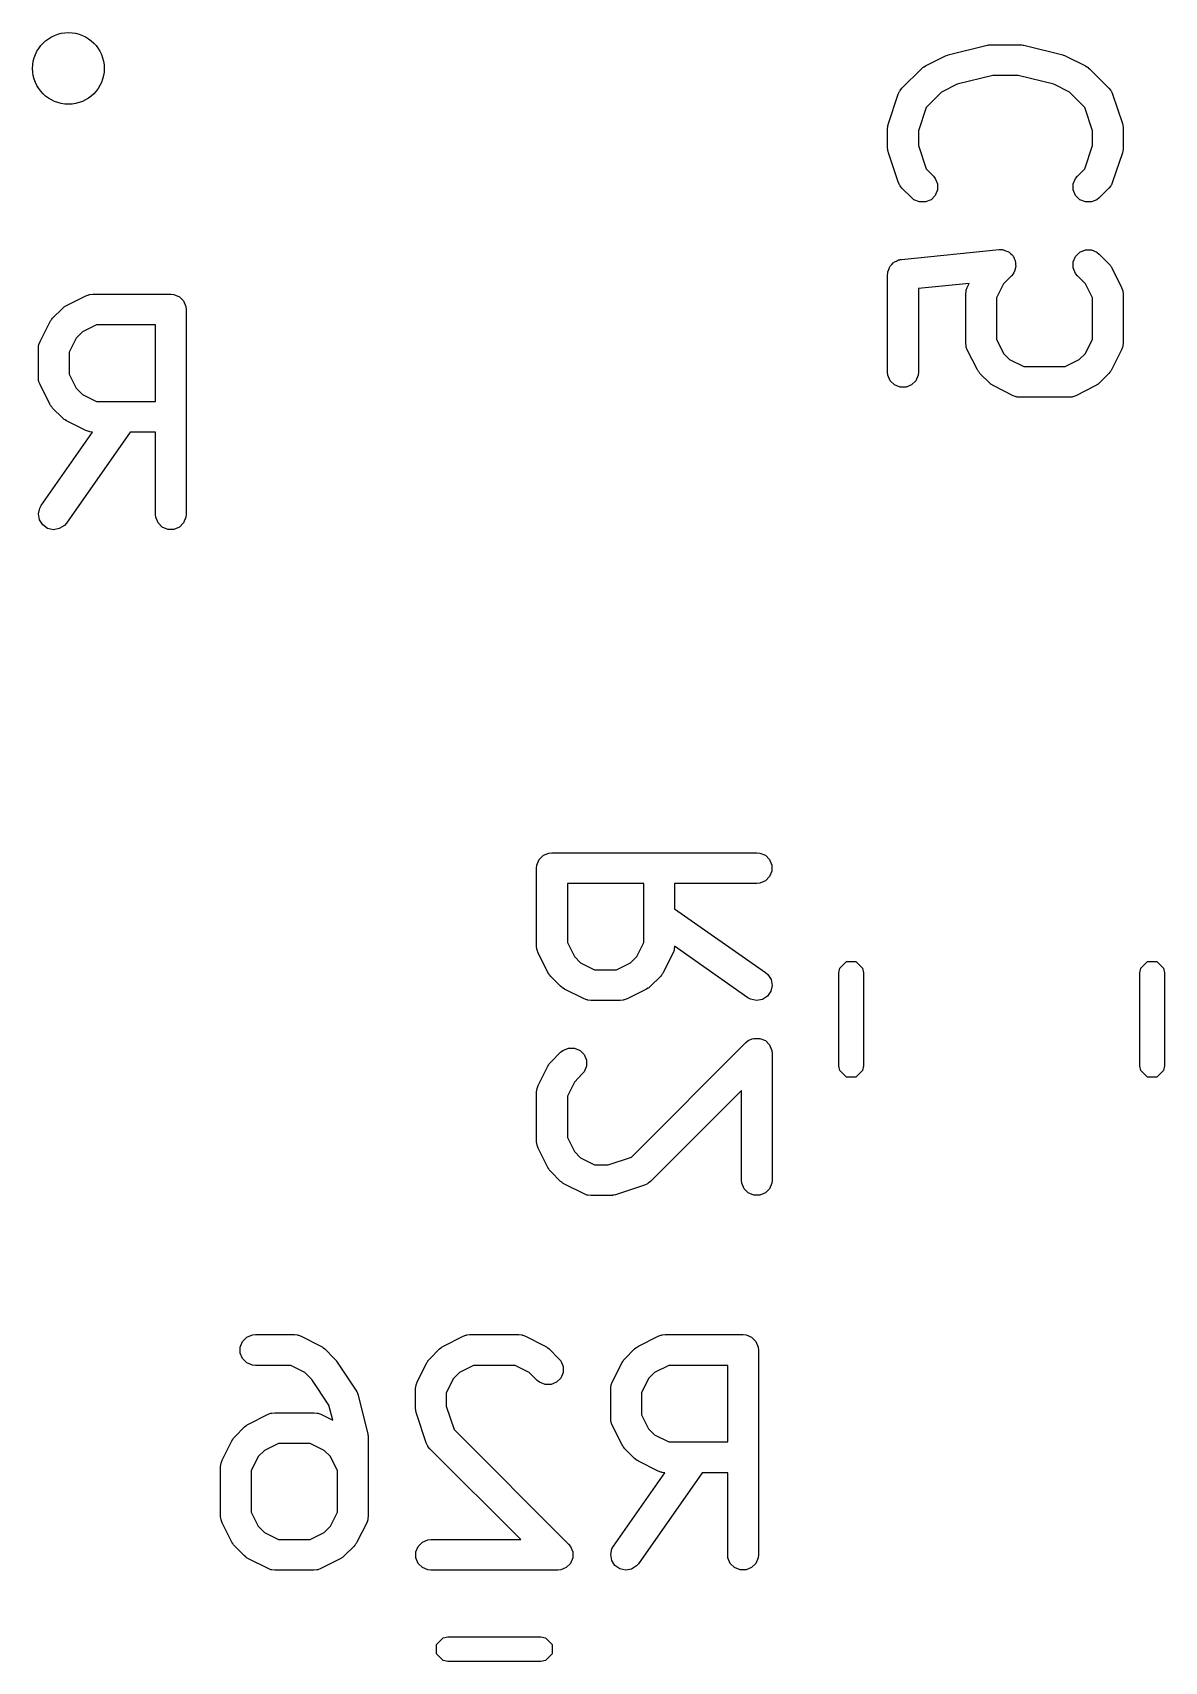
# Model space of a CAD drawing. Header units: inches. Extents: x -2.1 to 1.78, y 0.53 to 2.74.
# Drawn here: x -1.2863 to -1.0687, y 1.5216 to 1.8346 of the extents above; entities that cross this region are included whole.
import ezdxf

# ---------------------------------------------------------------- set-up
doc = ezdxf.new("R2010")
doc.units = ezdxf.units.IN
doc.header["$MEASUREMENT"] = 0
doc.layers.add('BLACK', color=250, linetype='CONTINUOUS')

msp = doc.modelspace()

# ---------------------------------------------------------------- linework, layer by layer
at = {"layer": 'BLACK', "linetype": 'CONTINUOUS'}
for p, q in [((-1.11029, 1.83035), (-1.10279, 1.83222)), ((-1.10279, 1.83222), (-1.10269, 1.83224)), ((-1.10269, 1.83224), (-1.10265, 1.83225)), ((-1.10265, 1.83225), (-1.10243, 1.83228)), ((-1.10243, 1.83228), (-1.10221, 1.83231)), ((-1.10221, 1.83231), (-1.10217, 1.8323)), ((-1.10217, 1.8323), (-1.10207, 1.83231)), ((-1.10207, 1.83231), (-1.09645, 1.83231)), ((-1.09645, 1.83231), (-1.09635, 1.8323)), ((-1.09635, 1.8323), (-1.0963, 1.83231)), ((-1.0963, 1.83231), (-1.09609, 1.83228)), ((-1.09609, 1.83228), (-1.09587, 1.83225)), ((-1.09587, 1.83225), (-1.09583, 1.83224)), ((-1.09583, 1.83224), (-1.09573, 1.83222)), ((-1.09573, 1.83222), (-1.08823, 1.83035)), ((-1.11464, 1.82825), (-1.11089, 1.83013)), ((-1.11089, 1.83013), (-1.11085, 1.83014)), ((-1.11085, 1.83014), (-1.11083, 1.83015)), ((-1.11083, 1.83015), (-1.11059, 1.83024)), ((-1.11059, 1.83024), (-1.11035, 1.83033)), ((-1.11035, 1.83033), (-1.11033, 1.83033)), ((-1.11033, 1.83033), (-1.11029, 1.83035)), ((-1.08823, 1.83035), (-1.08819, 1.83033)), ((-1.08819, 1.83033), (-1.08817, 1.83033)), ((-1.08817, 1.83033), (-1.08793, 1.83024)), ((-1.08793, 1.83024), (-1.08769, 1.83015)), ((-1.08769, 1.83015), (-1.08767, 1.83014)), ((-1.08767, 1.83014), (-1.08763, 1.83013)), ((-1.08763, 1.83013), (-1.08388, 1.82825)), ((-1.11916, 1.82395), (-1.11541, 1.8277)), ((-1.11541, 1.8277), (-1.11518, 1.82788)), ((-1.11518, 1.82788), (-1.11513, 1.82794)), ((-1.11513, 1.82794), (-1.11504, 1.828)), ((-1.11504, 1.828), (-1.11496, 1.82806)), ((-1.11496, 1.82806), (-1.11489, 1.82809)), ((-1.11489, 1.82809), (-1.11464, 1.82825)), ((-1.10171, 1.82641), (-1.10854, 1.8247)), ((-1.09681, 1.82641), (-1.10171, 1.82641)), ((-1.08998, 1.8247), (-1.09681, 1.82641)), ((-1.08388, 1.82825), (-1.08363, 1.82809)), ((-1.08363, 1.82809), (-1.08356, 1.82806)), ((-1.08356, 1.82806), (-1.08348, 1.828)), ((-1.08348, 1.828), (-1.08339, 1.82794)), ((-1.08339, 1.82794), (-1.08334, 1.82788)), ((-1.08334, 1.82788), (-1.08311, 1.8277)), ((-1.08311, 1.8277), (-1.07936, 1.82395)), ((-1.12175, 1.81717), (-1.11987, 1.82279)), ((-1.11987, 1.82279), (-1.11963, 1.82332)), ((-1.11963, 1.82332), (-1.11957, 1.8234)), ((-1.11957, 1.8234), (-1.11952, 1.8235)), ((-1.11952, 1.8235), (-1.11916, 1.82395)), ((-1.11157, 1.82318), (-1.11449, 1.82026)), ((-1.10854, 1.8247), (-1.11157, 1.82318)), ((-1.08695, 1.82318), (-1.08998, 1.8247)), ((-1.08403, 1.82026), (-1.08695, 1.82318)), ((-1.07936, 1.82395), (-1.07899, 1.8235)), ((-1.07899, 1.8235), (-1.07895, 1.8234)), ((-1.07895, 1.8234), (-1.07888, 1.82332)), ((-1.07888, 1.82332), (-1.07865, 1.82279)), ((-1.07865, 1.82279), (-1.07677, 1.81717)), ((-1.11449, 1.82026), (-1.11599, 1.81576)), ((-1.08253, 1.81576), (-1.08403, 1.82026)), ((-1.1219, 1.81624), (-1.12187, 1.81653)), ((-1.1219, 1.81249), (-1.1219, 1.81624)), ((-1.12187, 1.8166), (-1.12185, 1.81671)), ((-1.12187, 1.81653), (-1.12187, 1.8166)), ((-1.12185, 1.81671), (-1.12184, 1.81681)), ((-1.12184, 1.81681), (-1.12181, 1.81688)), ((-1.12181, 1.81688), (-1.12175, 1.81717)), ((-1.07677, 1.81717), (-1.07671, 1.81688)), ((-1.07671, 1.81688), (-1.07668, 1.81681)), ((-1.07668, 1.81681), (-1.07667, 1.81671)), ((-1.07667, 1.81671), (-1.07664, 1.8166)), ((-1.07664, 1.8166), (-1.07665, 1.81653)), ((-1.07665, 1.81653), (-1.07662, 1.81624)), ((-1.07662, 1.81624), (-1.07662, 1.81249)), ((-1.11599, 1.81576), (-1.11599, 1.81297)), ((-1.11599, 1.81297), (-1.11449, 1.80846)), ((-1.08403, 1.80846), (-1.08253, 1.81297)), ((-1.08253, 1.81297), (-1.08253, 1.81576)), ((-1.12187, 1.81219), (-1.1219, 1.81249)), ((-1.12187, 1.81212), (-1.12187, 1.81219)), ((-1.12185, 1.81201), (-1.12187, 1.81212)), ((-1.12184, 1.81191), (-1.12185, 1.81201)), ((-1.12181, 1.81184), (-1.12184, 1.81191)), ((-1.12175, 1.81155), (-1.12181, 1.81184)), ((-1.11987, 1.80593), (-1.12175, 1.81155)), ((-1.07677, 1.81155), (-1.07865, 1.80593)), ((-1.07671, 1.81184), (-1.07677, 1.81155)), ((-1.07668, 1.81191), (-1.07671, 1.81184)), ((-1.07667, 1.81201), (-1.07668, 1.81191)), ((-1.07664, 1.81212), (-1.07667, 1.81201)), ((-1.07662, 1.81249), (-1.07665, 1.81219)), ((-1.07665, 1.81219), (-1.07664, 1.81212)), ((-1.11449, 1.80846), (-1.11311, 1.80707)), ((-1.11311, 1.80707), (-1.11274, 1.80663)), ((-1.11274, 1.80663), (-1.1123, 1.80556)), ((-1.08622, 1.80556), (-1.08578, 1.80663)), ((-1.08578, 1.80663), (-1.08541, 1.80707)), ((-1.08541, 1.80707), (-1.08403, 1.80846)), ((-1.11963, 1.8054), (-1.11987, 1.80593)), ((-1.11957, 1.80532), (-1.11963, 1.8054)), ((-1.11952, 1.80522), (-1.11957, 1.80532)), ((-1.11916, 1.80477), (-1.11952, 1.80522)), ((-1.11728, 1.8029), (-1.11916, 1.80477)), ((-1.11274, 1.80335), (-1.11355, 1.80253)), ((-1.1123, 1.80441), (-1.11274, 1.80335)), ((-1.1123, 1.80556), (-1.1123, 1.80441)), ((-1.08622, 1.80441), (-1.08622, 1.80556)), ((-1.08578, 1.80335), (-1.08622, 1.80441)), ((-1.08496, 1.80253), (-1.08578, 1.80335)), ((-1.07936, 1.80477), (-1.08124, 1.8029)), ((-1.07899, 1.80522), (-1.07936, 1.80477)), ((-1.07895, 1.80532), (-1.07899, 1.80522)), ((-1.07888, 1.8054), (-1.07895, 1.80532)), ((-1.07865, 1.80593), (-1.07888, 1.8054)), ((-1.11684, 1.80253), (-1.11728, 1.8029)), ((-1.11577, 1.80209), (-1.11684, 1.80253)), ((-1.11462, 1.80209), (-1.11577, 1.80209)), ((-1.11355, 1.80253), (-1.11462, 1.80209)), ((-1.0839, 1.80209), (-1.08496, 1.80253)), ((-1.08275, 1.80209), (-1.0839, 1.80209)), ((-1.08168, 1.80253), (-1.08275, 1.80209)), ((-1.08124, 1.8029), (-1.08168, 1.80253)), ((-1.12019, 1.79073), (-1.11981, 1.79094)), ((-1.11981, 1.79094), (-1.11959, 1.79098)), ((-1.11959, 1.79098), (-1.11952, 1.79101)), ((-1.11952, 1.79101), (-1.11945, 1.79101)), ((-1.11945, 1.79101), (-1.11924, 1.79105)), ((-1.11924, 1.79105), (-1.10049, 1.79293)), ((-1.10049, 1.79293), (-1.09991, 1.79293)), ((-1.09991, 1.79293), (-1.09977, 1.79288)), ((-1.09977, 1.79288), (-1.09962, 1.79288)), ((-1.09962, 1.79288), (-1.09922, 1.79272)), ((-1.09922, 1.79272), (-1.09881, 1.79259)), ((-1.09881, 1.79259), (-1.09869, 1.7925)), ((-1.09869, 1.7925), (-1.09856, 1.79244)), ((-1.09856, 1.79244), (-1.09825, 1.79214)), ((-1.09825, 1.79214), (-1.09792, 1.79187)), ((-1.09792, 1.79187), (-1.09785, 1.79173)), ((-1.09785, 1.79173), (-1.09774, 1.79163)), ((-1.09774, 1.79163), (-1.09758, 1.79123)), ((-1.09758, 1.79123), (-1.09737, 1.79085)), ((-1.09737, 1.79085), (-1.09736, 1.7907)), ((-1.08622, 1.79056), (-1.08578, 1.79163)), ((-1.08578, 1.79163), (-1.08496, 1.79244)), ((-1.08496, 1.79244), (-1.0839, 1.79288)), ((-1.0839, 1.79288), (-1.08275, 1.79288)), ((-1.08275, 1.79288), (-1.08168, 1.79244)), ((-1.08168, 1.79244), (-1.08124, 1.79208)), ((-1.08124, 1.79208), (-1.07936, 1.7902)), ((-1.1219, 1.78811), (-1.12188, 1.78833)), ((-1.1219, 1.76937), (-1.1219, 1.78811)), ((-1.12188, 1.7884), (-1.12186, 1.78847)), ((-1.12188, 1.78833), (-1.12188, 1.7884)), ((-1.12186, 1.78847), (-1.12184, 1.78869)), ((-1.12184, 1.78869), (-1.12168, 1.78909)), ((-1.12168, 1.78909), (-1.12155, 1.7895)), ((-1.12155, 1.7895), (-1.12146, 1.78962)), ((-1.12146, 1.78962), (-1.1214, 1.78975)), ((-1.1214, 1.78975), (-1.12109, 1.79006)), ((-1.12109, 1.79006), (-1.12082, 1.79039)), ((-1.12082, 1.79039), (-1.12069, 1.79046)), ((-1.12069, 1.79046), (-1.12058, 1.79057)), ((-1.12058, 1.79057), (-1.12019, 1.79073)), ((-1.09811, 1.7879), (-1.09964, 1.78636)), ((-1.09774, 1.78835), (-1.09811, 1.7879)), ((-1.09768, 1.78849), (-1.09774, 1.78835)), ((-1.09759, 1.7886), (-1.09768, 1.78849)), ((-1.09747, 1.78901), (-1.09759, 1.7886)), ((-1.0973, 1.78941), (-1.09747, 1.78901)), ((-1.09736, 1.7907), (-1.0973, 1.79056)), ((-1.0973, 1.79056), (-1.0973, 1.79013)), ((-1.0973, 1.79013), (-1.09726, 1.7897)), ((-1.09726, 1.7897), (-1.0973, 1.78956)), ((-1.0973, 1.78956), (-1.0973, 1.78941)), ((-1.08622, 1.78941), (-1.08622, 1.79056)), ((-1.08578, 1.78835), (-1.08622, 1.78941)), ((-1.08541, 1.7879), (-1.08578, 1.78835)), ((-1.08388, 1.78636), (-1.08541, 1.7879)), ((-1.07936, 1.7902), (-1.07918, 1.78998)), ((-1.07918, 1.78998), (-1.07912, 1.78992)), ((-1.07912, 1.78992), (-1.07906, 1.78984)), ((-1.07906, 1.78984), (-1.07899, 1.78975)), ((-1.07899, 1.78975), (-1.07896, 1.78968)), ((-1.07896, 1.78968), (-1.07881, 1.78943)), ((-1.07881, 1.78943), (-1.07693, 1.78568)), ((-1.10622, 1.78642), (-1.11599, 1.78544)), ((-1.11599, 1.78544), (-1.11599, 1.76937)), ((-1.1069, 1.78436), (-1.10684, 1.78494)), ((-1.10684, 1.78494), (-1.1068, 1.78504)), ((-1.1068, 1.78504), (-1.10679, 1.78514)), ((-1.10679, 1.78514), (-1.10659, 1.78568)), ((-1.10659, 1.78568), (-1.10622, 1.78642)), ((-1.09964, 1.78636), (-1.10099, 1.78367)), ((-1.08253, 1.78367), (-1.08388, 1.78636)), ((-1.07693, 1.78568), (-1.07673, 1.78514)), ((-1.07673, 1.78514), (-1.07672, 1.78504)), ((-1.07672, 1.78504), (-1.07668, 1.78494)), ((-1.07668, 1.78494), (-1.07662, 1.78436)), ((-1.2824, 1.77976), (-1.28053, 1.78164)), ((-1.28053, 1.78164), (-1.2803, 1.78182)), ((-1.2803, 1.78182), (-1.28025, 1.78188)), ((-1.28025, 1.78188), (-1.28016, 1.78194)), ((-1.28016, 1.78194), (-1.28008, 1.782)), ((-1.28008, 1.782), (-1.28001, 1.78203)), ((-1.28001, 1.78203), (-1.27976, 1.78219)), ((-1.27976, 1.78219), (-1.27601, 1.78407)), ((-1.27601, 1.78407), (-1.27547, 1.78427)), ((-1.27547, 1.78427), (-1.27537, 1.78428)), ((-1.27537, 1.78428), (-1.27527, 1.78432)), ((-1.27527, 1.78432), (-1.27469, 1.78438)), ((-1.27469, 1.78438), (-1.25969, 1.78438)), ((-1.25969, 1.78438), (-1.25912, 1.78432)), ((-1.25912, 1.78432), (-1.25805, 1.78388)), ((-1.25805, 1.78388), (-1.25724, 1.78306)), ((-1.25724, 1.78306), (-1.2568, 1.782)), ((-1.2568, 1.782), (-1.25674, 1.78142)), ((-1.25674, 1.78142), (-1.25674, 1.74205)), ((-1.1069, 1.77499), (-1.1069, 1.78436)), ((-1.10099, 1.78367), (-1.10099, 1.77569)), ((-1.08253, 1.77569), (-1.08253, 1.78367)), ((-1.07662, 1.78436), (-1.07662, 1.77499)), ((-1.28483, 1.77525), (-1.28296, 1.779)), ((-1.28296, 1.779), (-1.2828, 1.77924)), ((-1.2828, 1.77924), (-1.28277, 1.77932)), ((-1.28277, 1.77932), (-1.2827, 1.7794)), ((-1.2827, 1.7794), (-1.28265, 1.77949)), ((-1.28265, 1.77949), (-1.28259, 1.77954)), ((-1.28259, 1.77954), (-1.2824, 1.77976)), ((-1.27399, 1.77847), (-1.27669, 1.77712)), ((-1.26265, 1.77847), (-1.27399, 1.77847)), ((-1.26265, 1.76375), (-1.26265, 1.77847)), ((-1.28504, 1.77471), (-1.28483, 1.77525)), ((-1.27789, 1.77593), (-1.27924, 1.77323)), ((-1.27669, 1.77712), (-1.27789, 1.77593)), ((-1.10099, 1.77569), (-1.09964, 1.77299)), ((-1.08388, 1.77299), (-1.08253, 1.77569)), ((-1.28514, 1.77393), (-1.28509, 1.7745)), ((-1.28514, 1.7683), (-1.28514, 1.77393)), ((-1.28509, 1.7745), (-1.28505, 1.7746)), ((-1.28505, 1.7746), (-1.28504, 1.77471)), ((-1.27924, 1.77323), (-1.27924, 1.769)), ((-1.10684, 1.77441), (-1.1069, 1.77499)), ((-1.1068, 1.77432), (-1.10684, 1.77441)), ((-1.10679, 1.77421), (-1.1068, 1.77432)), ((-1.10659, 1.77367), (-1.10679, 1.77421)), ((-1.10471, 1.76992), (-1.10659, 1.77367)), ((-1.09964, 1.77299), (-1.09845, 1.77179)), ((-1.08507, 1.77179), (-1.08388, 1.77299)), ((-1.07693, 1.77367), (-1.07881, 1.76992)), ((-1.07673, 1.77421), (-1.07693, 1.77367)), ((-1.07672, 1.77432), (-1.07673, 1.77421)), ((-1.07668, 1.77441), (-1.07672, 1.77432)), ((-1.07662, 1.77499), (-1.07668, 1.77441)), ((-1.27924, 1.769), (-1.27789, 1.7663)), ((-1.12184, 1.76879), (-1.1219, 1.76937)), ((-1.11599, 1.76937), (-1.11605, 1.76879)), ((-1.10456, 1.76967), (-1.10471, 1.76992)), ((-1.10453, 1.7696), (-1.10456, 1.76967)), ((-1.10446, 1.76952), (-1.10453, 1.7696)), ((-1.1044, 1.76943), (-1.10446, 1.76952)), ((-1.10434, 1.76938), (-1.1044, 1.76943)), ((-1.10416, 1.76915), (-1.10434, 1.76938)), ((-1.10228, 1.76728), (-1.10416, 1.76915)), ((-1.09845, 1.77179), (-1.09575, 1.77044)), ((-1.09575, 1.77044), (-1.08777, 1.77044)), ((-1.08777, 1.77044), (-1.08507, 1.77179)), ((-1.07936, 1.76915), (-1.08124, 1.76728)), ((-1.07918, 1.76938), (-1.07936, 1.76915)), ((-1.07912, 1.76943), (-1.07918, 1.76938)), ((-1.07906, 1.76952), (-1.07912, 1.76943)), ((-1.07899, 1.7696), (-1.07906, 1.76952)), ((-1.07896, 1.76967), (-1.07899, 1.7696)), ((-1.07881, 1.76992), (-1.07896, 1.76967)), ((-1.28509, 1.76773), (-1.28514, 1.7683)), ((-1.28505, 1.76763), (-1.28509, 1.76773)), ((-1.28504, 1.76752), (-1.28505, 1.76763)), ((-1.28483, 1.76698), (-1.28504, 1.76752)), ((-1.28296, 1.76323), (-1.28483, 1.76698)), ((-1.27789, 1.7663), (-1.27669, 1.7651)), ((-1.1214, 1.76773), (-1.12184, 1.76879)), ((-1.12058, 1.76691), (-1.1214, 1.76773)), ((-1.11952, 1.76647), (-1.12058, 1.76691)), ((-1.11837, 1.76647), (-1.11952, 1.76647)), ((-1.1173, 1.76691), (-1.11837, 1.76647)), ((-1.11649, 1.76773), (-1.1173, 1.76691)), ((-1.11605, 1.76879), (-1.11649, 1.76773)), ((-1.10206, 1.76709), (-1.10228, 1.76728)), ((-1.10201, 1.76703), (-1.10206, 1.76709)), ((-1.10192, 1.76698), (-1.10201, 1.76703)), ((-1.10184, 1.76691), (-1.10192, 1.76698)), ((-1.10177, 1.76688), (-1.10184, 1.76691)), ((-1.10152, 1.76673), (-1.10177, 1.76688)), ((-1.09777, 1.76485), (-1.10152, 1.76673)), ((-1.082, 1.76673), (-1.08575, 1.76485)), ((-1.08176, 1.76688), (-1.082, 1.76673)), ((-1.08168, 1.76691), (-1.08176, 1.76688)), ((-1.0816, 1.76698), (-1.08168, 1.76691)), ((-1.08151, 1.76703), (-1.0816, 1.76698)), ((-1.08146, 1.76709), (-1.08151, 1.76703)), ((-1.08124, 1.76728), (-1.08146, 1.76709)), ((-1.2828, 1.76298), (-1.28296, 1.76323)), ((-1.28277, 1.76291), (-1.2828, 1.76298)), ((-1.2827, 1.76283), (-1.28277, 1.76291)), ((-1.28265, 1.76274), (-1.2827, 1.76283)), ((-1.28259, 1.76269), (-1.28265, 1.76274)), ((-1.2824, 1.76246), (-1.28259, 1.76269)), ((-1.27669, 1.7651), (-1.27399, 1.76375)), ((-1.27399, 1.76375), (-1.26265, 1.76375)), ((-1.09723, 1.76464), (-1.09777, 1.76485)), ((-1.09712, 1.76464), (-1.09723, 1.76464)), ((-1.09702, 1.7646), (-1.09712, 1.76464)), ((-1.09645, 1.76454), (-1.09702, 1.7646)), ((-1.08707, 1.76454), (-1.09645, 1.76454)), ((-1.0865, 1.7646), (-1.08707, 1.76454)), ((-1.0864, 1.76464), (-1.0865, 1.7646)), ((-1.08629, 1.76464), (-1.0864, 1.76464)), ((-1.08575, 1.76485), (-1.08629, 1.76464)), ((-1.28053, 1.76059), (-1.2824, 1.76246)), ((-1.2803, 1.7604), (-1.28053, 1.76059)), ((-1.28025, 1.76034), (-1.2803, 1.7604)), ((-1.28016, 1.76029), (-1.28025, 1.76034)), ((-1.28008, 1.76022), (-1.28016, 1.76029)), ((-1.28001, 1.76019), (-1.28008, 1.76022)), ((-1.27976, 1.76004), (-1.28001, 1.76019)), ((-1.27601, 1.75816), (-1.27976, 1.76004)), ((-1.28461, 1.74375), (-1.27474, 1.75785)), ((-1.26753, 1.75785), (-1.27977, 1.74036)), ((-1.27547, 1.75795), (-1.27601, 1.75816)), ((-1.27537, 1.75795), (-1.27547, 1.75795)), ((-1.27527, 1.75791), (-1.27537, 1.75795)), ((-1.27474, 1.75785), (-1.27527, 1.75791)), ((-1.26265, 1.75785), (-1.26753, 1.75785)), ((-1.26265, 1.74205), (-1.26265, 1.75785)), ((-1.28514, 1.74212), (-1.28489, 1.74324)), ((-1.28494, 1.74098), (-1.28514, 1.74212)), ((-1.28432, 1.74001), (-1.28494, 1.74098)), ((-1.28489, 1.74324), (-1.28461, 1.74375)), ((-1.26259, 1.74148), (-1.26265, 1.74205)), ((-1.26215, 1.74041), (-1.26259, 1.74148)), ((-1.2568, 1.74148), (-1.25724, 1.74041)), ((-1.25674, 1.74205), (-1.2568, 1.74148)), ((-1.28338, 1.73935), (-1.28432, 1.74001)), ((-1.28225, 1.7391), (-1.28338, 1.73935)), ((-1.28112, 1.7393), (-1.28225, 1.7391)), ((-1.28015, 1.73992), (-1.28112, 1.7393)), ((-1.27977, 1.74036), (-1.28015, 1.73992)), ((-1.26133, 1.7396), (-1.26215, 1.74041)), ((-1.26027, 1.73916), (-1.26133, 1.7396)), ((-1.25912, 1.73916), (-1.26027, 1.73916)), ((-1.25805, 1.7396), (-1.25912, 1.73916)), ((-1.25724, 1.74041), (-1.25805, 1.7396)), ((-1.18932, 1.67463), (-1.18888, 1.6757)), ((-1.18888, 1.6757), (-1.18806, 1.67651)), ((-1.18806, 1.67651), (-1.187, 1.67695)), ((-1.187, 1.67695), (-1.18642, 1.67701)), ((-1.18642, 1.67701), (-1.14705, 1.67701)), ((-1.14705, 1.67701), (-1.14648, 1.67695)), ((-1.14648, 1.67695), (-1.14541, 1.67651)), ((-1.14541, 1.67651), (-1.1446, 1.6757)), ((-1.1446, 1.6757), (-1.14416, 1.67463)), ((-1.18938, 1.67406), (-1.18932, 1.67463)), ((-1.18938, 1.65906), (-1.18938, 1.67406)), ((-1.1446, 1.67242), (-1.14541, 1.6716)), ((-1.14416, 1.67348), (-1.1446, 1.67242)), ((-1.14416, 1.67463), (-1.14416, 1.67348)), ((-1.16875, 1.67111), (-1.18347, 1.67111)), ((-1.18347, 1.67111), (-1.18347, 1.65976)), ((-1.16875, 1.65976), (-1.16875, 1.67111)), ((-1.14705, 1.67111), (-1.16285, 1.67111)), ((-1.16285, 1.67111), (-1.16285, 1.66622)), ((-1.14648, 1.67116), (-1.14705, 1.67111)), ((-1.14541, 1.6716), (-1.14648, 1.67116)), ((-1.16285, 1.66622), (-1.14536, 1.65398)), ((-1.18347, 1.65976), (-1.18212, 1.65706)), ((-1.1701, 1.65706), (-1.16875, 1.65976)), ((-1.18932, 1.65848), (-1.18938, 1.65906)), ((-1.18928, 1.65839), (-1.18932, 1.65848)), ((-1.18927, 1.65828), (-1.18928, 1.65839)), ((-1.18907, 1.65774), (-1.18927, 1.65828)), ((-1.18719, 1.65399), (-1.18907, 1.65774)), ((-1.18212, 1.65706), (-1.18093, 1.65586)), ((-1.1713, 1.65586), (-1.1701, 1.65706)), ((-1.16316, 1.65774), (-1.16504, 1.65399)), ((-1.16295, 1.65828), (-1.16316, 1.65774)), ((-1.16291, 1.65848), (-1.16295, 1.65839)), ((-1.16295, 1.65839), (-1.16295, 1.65828)), ((-1.16285, 1.65902), (-1.16291, 1.65848)), ((-1.14875, 1.64914), (-1.16285, 1.65902)), ((-1.18703, 1.65374), (-1.18719, 1.65399)), ((-1.187, 1.65367), (-1.18703, 1.65374)), ((-1.18694, 1.65359), (-1.187, 1.65367)), ((-1.18688, 1.6535), (-1.18694, 1.65359)), ((-1.18682, 1.65345), (-1.18688, 1.6535)), ((-1.18664, 1.65322), (-1.18682, 1.65345)), ((-1.18476, 1.65135), (-1.18664, 1.65322)), ((-1.18093, 1.65586), (-1.17823, 1.65451)), ((-1.17823, 1.65451), (-1.174, 1.65451)), ((-1.174, 1.65451), (-1.1713, 1.65586)), ((-1.16559, 1.65322), (-1.16746, 1.65135)), ((-1.1654, 1.65345), (-1.16559, 1.65322)), ((-1.16534, 1.6535), (-1.1654, 1.65345)), ((-1.16529, 1.65359), (-1.16534, 1.6535)), ((-1.16522, 1.65367), (-1.16529, 1.65359)), ((-1.16519, 1.65374), (-1.16522, 1.65367)), ((-1.16504, 1.65399), (-1.16519, 1.65374)), ((-1.14536, 1.65398), (-1.14492, 1.6536)), ((-1.14492, 1.6536), (-1.1443, 1.65263)), ((-1.1313, 1.65394), (-1.13112, 1.65484)), ((-1.1313, 1.63606), (-1.1313, 1.65394)), ((-1.13112, 1.65484), (-1.12984, 1.65612)), ((-1.12984, 1.65612), (-1.12803, 1.65612)), ((-1.12803, 1.65612), (-1.12675, 1.65484)), ((-1.12675, 1.65484), (-1.12657, 1.65394)), ((-1.12657, 1.65394), (-1.12657, 1.63606)), ((-1.07343, 1.65394), (-1.07325, 1.65484)), ((-1.07343, 1.63606), (-1.07343, 1.65394)), ((-1.07325, 1.65484), (-1.07197, 1.65612)), ((-1.07197, 1.65612), (-1.07016, 1.65612)), ((-1.07016, 1.65612), (-1.06888, 1.65484)), ((-1.06888, 1.65484), (-1.0687, 1.65394)), ((-1.0687, 1.65394), (-1.0687, 1.63606)), ((-1.18454, 1.65116), (-1.18476, 1.65135)), ((-1.18449, 1.6511), (-1.18454, 1.65116)), ((-1.1844, 1.65105), (-1.18449, 1.6511)), ((-1.18432, 1.65098), (-1.1844, 1.65105)), ((-1.18424, 1.65095), (-1.18432, 1.65098)), ((-1.184, 1.6508), (-1.18424, 1.65095)), ((-1.18025, 1.64892), (-1.184, 1.6508)), ((-1.16823, 1.6508), (-1.17198, 1.64892)), ((-1.16798, 1.65095), (-1.16823, 1.6508)), ((-1.16791, 1.65098), (-1.16798, 1.65095)), ((-1.16783, 1.65105), (-1.16791, 1.65098)), ((-1.16774, 1.6511), (-1.16783, 1.65105)), ((-1.16769, 1.65116), (-1.16774, 1.6511)), ((-1.16746, 1.65135), (-1.16769, 1.65116)), ((-1.14435, 1.65037), (-1.14501, 1.64943)), ((-1.1441, 1.6515), (-1.14435, 1.65037)), ((-1.1443, 1.65263), (-1.1441, 1.6515)), ((-1.17971, 1.64871), (-1.18025, 1.64892)), ((-1.1796, 1.64871), (-1.17971, 1.64871)), ((-1.1795, 1.64867), (-1.1796, 1.64871)), ((-1.17893, 1.64861), (-1.1795, 1.64867)), ((-1.1733, 1.64861), (-1.17893, 1.64861)), ((-1.17273, 1.64867), (-1.1733, 1.64861)), ((-1.17263, 1.64871), (-1.17273, 1.64867)), ((-1.17252, 1.64871), (-1.17263, 1.64871)), ((-1.17198, 1.64892), (-1.17252, 1.64871)), ((-1.14824, 1.64886), (-1.14875, 1.64914)), ((-1.14712, 1.64861), (-1.14824, 1.64886)), ((-1.14598, 1.64881), (-1.14712, 1.64861)), ((-1.14501, 1.64943), (-1.14598, 1.64881)), ((-1.17115, 1.61852), (-1.14914, 1.64053)), ((-1.14914, 1.64053), (-1.14869, 1.64089)), ((-1.14869, 1.64089), (-1.14794, 1.64121)), ((-1.14794, 1.64121), (-1.14763, 1.64133)), ((-1.14763, 1.64133), (-1.14648, 1.64133)), ((-1.14648, 1.64133), (-1.14541, 1.64089)), ((-1.14541, 1.64089), (-1.1446, 1.64008)), ((-1.18664, 1.63678), (-1.18476, 1.63865)), ((-1.18476, 1.63865), (-1.18432, 1.63902)), ((-1.18432, 1.63902), (-1.18325, 1.63946)), ((-1.18325, 1.63946), (-1.1821, 1.63946)), ((-1.1821, 1.63946), (-1.18103, 1.63902)), ((-1.18103, 1.63902), (-1.18022, 1.6382)), ((-1.18022, 1.6382), (-1.17978, 1.63714)), ((-1.1446, 1.64008), (-1.14434, 1.63946)), ((-1.14434, 1.63946), (-1.14416, 1.63901)), ((-1.14416, 1.63901), (-1.1441, 1.63844)), ((-1.1441, 1.63844), (-1.1441, 1.61407)), ((-1.18907, 1.63226), (-1.18719, 1.63601)), ((-1.18719, 1.63601), (-1.18703, 1.63626)), ((-1.18703, 1.63626), (-1.187, 1.63633)), ((-1.187, 1.63633), (-1.18694, 1.63641)), ((-1.18694, 1.63641), (-1.18688, 1.6365)), ((-1.18688, 1.6365), (-1.18682, 1.63655)), ((-1.18682, 1.63655), (-1.18664, 1.63678)), ((-1.18059, 1.63448), (-1.18212, 1.63294)), ((-1.18022, 1.63492), (-1.18059, 1.63448)), ((-1.17978, 1.63599), (-1.18022, 1.63492)), ((-1.17978, 1.63714), (-1.17978, 1.63599)), ((-1.13112, 1.63516), (-1.1313, 1.63606)), ((-1.12984, 1.63388), (-1.13112, 1.63516)), ((-1.12675, 1.63516), (-1.12803, 1.63388)), ((-1.12657, 1.63606), (-1.12675, 1.63516)), ((-1.07325, 1.63516), (-1.07343, 1.63606)), ((-1.07197, 1.63388), (-1.07325, 1.63516)), ((-1.06888, 1.63516), (-1.07016, 1.63388)), ((-1.0687, 1.63606), (-1.06888, 1.63516)), ((-1.18938, 1.63094), (-1.18932, 1.63152)), ((-1.18932, 1.63152), (-1.18928, 1.63161)), ((-1.18928, 1.63161), (-1.18927, 1.63172)), ((-1.18927, 1.63172), (-1.18907, 1.63226)), ((-1.18212, 1.63294), (-1.18347, 1.63024)), ((-1.15001, 1.63131), (-1.16746, 1.61385)), ((-1.15001, 1.61407), (-1.15001, 1.63131)), ((-1.12803, 1.63388), (-1.12984, 1.63388)), ((-1.07016, 1.63388), (-1.07197, 1.63388)), ((-1.18938, 1.62157), (-1.18938, 1.63094)), ((-1.18347, 1.63024), (-1.18347, 1.62226)), ((-1.18347, 1.62226), (-1.18212, 1.61956)), ((-1.18932, 1.62099), (-1.18938, 1.62157)), ((-1.18928, 1.62089), (-1.18932, 1.62099)), ((-1.18927, 1.62079), (-1.18928, 1.62089)), ((-1.18907, 1.62024), (-1.18927, 1.62079)), ((-1.18719, 1.6165), (-1.18907, 1.62024)), ((-1.18212, 1.61956), (-1.18093, 1.61837)), ((-1.18703, 1.61625), (-1.18719, 1.6165)), ((-1.187, 1.61618), (-1.18703, 1.61625)), ((-1.18694, 1.61609), (-1.187, 1.61618)), ((-1.18688, 1.61601), (-1.18694, 1.61609)), ((-1.18682, 1.61595), (-1.18688, 1.61601)), ((-1.18664, 1.61573), (-1.18682, 1.61595)), ((-1.18476, 1.61385), (-1.18664, 1.61573)), ((-1.18093, 1.61837), (-1.17823, 1.61702)), ((-1.17823, 1.61702), (-1.17565, 1.61702)), ((-1.17565, 1.61702), (-1.17115, 1.61852)), ((-1.18454, 1.61367), (-1.18476, 1.61385)), ((-1.18449, 1.61361), (-1.18454, 1.61367)), ((-1.1844, 1.61355), (-1.18449, 1.61361)), ((-1.18432, 1.61349), (-1.1844, 1.61355)), ((-1.18424, 1.61346), (-1.18432, 1.61349)), ((-1.184, 1.6133), (-1.18424, 1.61346)), ((-1.18025, 1.61143), (-1.184, 1.6133)), ((-1.16862, 1.61314), (-1.17424, 1.61127)), ((-1.16809, 1.61338), (-1.16862, 1.61314)), ((-1.16801, 1.61345), (-1.16809, 1.61338)), ((-1.16791, 1.61349), (-1.16801, 1.61345)), ((-1.16746, 1.61385), (-1.16791, 1.61349)), ((-1.14995, 1.61349), (-1.15001, 1.61407)), ((-1.14951, 1.61243), (-1.14995, 1.61349)), ((-1.14869, 1.61161), (-1.14951, 1.61243)), ((-1.1446, 1.61243), (-1.14541, 1.61161)), ((-1.14416, 1.61349), (-1.1446, 1.61243)), ((-1.1441, 1.61407), (-1.14416, 1.61349)), ((-1.17971, 1.61122), (-1.18025, 1.61143)), ((-1.1796, 1.61121), (-1.17971, 1.61122)), ((-1.1795, 1.61117), (-1.1796, 1.61121)), ((-1.17893, 1.61111), (-1.1795, 1.61117)), ((-1.17518, 1.61111), (-1.17893, 1.61111)), ((-1.17488, 1.61114), (-1.17518, 1.61111)), ((-1.17481, 1.61114), (-1.17488, 1.61114)), ((-1.1747, 1.61116), (-1.17481, 1.61114)), ((-1.1746, 1.61117), (-1.1747, 1.61116)), ((-1.17453, 1.6112), (-1.1746, 1.61117)), ((-1.17424, 1.61127), (-1.17453, 1.6112)), ((-1.14763, 1.61117), (-1.14869, 1.61161)), ((-1.14648, 1.61117), (-1.14763, 1.61117)), ((-1.14541, 1.61161), (-1.14648, 1.61117)), ((-1.24507, 1.58388), (-1.24401, 1.58432)), ((-1.24401, 1.58432), (-1.24343, 1.58438)), ((-1.24343, 1.58438), (-1.23593, 1.58438)), ((-1.23593, 1.58438), (-1.23536, 1.58432)), ((-1.23536, 1.58432), (-1.23526, 1.58428)), ((-1.23526, 1.58428), (-1.23515, 1.58427)), ((-1.23515, 1.58427), (-1.23461, 1.58407)), ((-1.20351, 1.58407), (-1.20297, 1.58427)), ((-1.20297, 1.58427), (-1.20286, 1.58428)), ((-1.20286, 1.58428), (-1.20276, 1.58432)), ((-1.20276, 1.58432), (-1.20219, 1.58438)), ((-1.20219, 1.58438), (-1.19281, 1.58438)), ((-1.19281, 1.58438), (-1.19224, 1.58432)), ((-1.19224, 1.58432), (-1.19214, 1.58428)), ((-1.19214, 1.58428), (-1.19203, 1.58427)), ((-1.19203, 1.58427), (-1.19149, 1.58407)), ((-1.16601, 1.58407), (-1.16547, 1.58427)), ((-1.16547, 1.58427), (-1.16537, 1.58428)), ((-1.16537, 1.58428), (-1.16527, 1.58432)), ((-1.16527, 1.58432), (-1.16469, 1.58438)), ((-1.16469, 1.58438), (-1.14969, 1.58438)), ((-1.14969, 1.58438), (-1.14912, 1.58432)), ((-1.14912, 1.58432), (-1.14805, 1.58388)), ((-1.24633, 1.582), (-1.24589, 1.58306)), ((-1.24633, 1.58085), (-1.24633, 1.582)), ((-1.24589, 1.58306), (-1.24507, 1.58388)), ((-1.23461, 1.58407), (-1.23086, 1.58219)), ((-1.23086, 1.58219), (-1.23061, 1.58203)), ((-1.23061, 1.58203), (-1.23054, 1.582)), ((-1.23054, 1.582), (-1.23046, 1.58194)), ((-1.23046, 1.58194), (-1.23037, 1.58188)), ((-1.23037, 1.58188), (-1.23032, 1.58182)), ((-1.23032, 1.58182), (-1.2301, 1.58164)), ((-1.2301, 1.58164), (-1.22822, 1.57976)), ((-1.2099, 1.57976), (-1.20802, 1.58164)), ((-1.20802, 1.58164), (-1.2078, 1.58182)), ((-1.2078, 1.58182), (-1.20775, 1.58188)), ((-1.20775, 1.58188), (-1.20766, 1.58194)), ((-1.20766, 1.58194), (-1.20758, 1.582)), ((-1.20758, 1.582), (-1.20751, 1.58203)), ((-1.20751, 1.58203), (-1.20726, 1.58219)), ((-1.20726, 1.58219), (-1.20351, 1.58407)), ((-1.19149, 1.58407), (-1.18774, 1.58219)), ((-1.18774, 1.58219), (-1.1875, 1.58203)), ((-1.1875, 1.58203), (-1.18742, 1.582)), ((-1.18742, 1.582), (-1.18734, 1.58194)), ((-1.18734, 1.58194), (-1.18725, 1.58188)), ((-1.18725, 1.58188), (-1.1872, 1.58182)), ((-1.1872, 1.58182), (-1.18698, 1.58164)), ((-1.18698, 1.58164), (-1.1851, 1.57976)), ((-1.1724, 1.57976), (-1.17053, 1.58164)), ((-1.17053, 1.58164), (-1.1703, 1.58182)), ((-1.1703, 1.58182), (-1.17025, 1.58188)), ((-1.17025, 1.58188), (-1.17016, 1.58194)), ((-1.17016, 1.58194), (-1.17008, 1.582)), ((-1.17008, 1.582), (-1.17001, 1.58203)), ((-1.17001, 1.58203), (-1.16976, 1.58219)), ((-1.16976, 1.58219), (-1.16601, 1.58407)), ((-1.14805, 1.58388), (-1.14724, 1.58306)), ((-1.14724, 1.58306), (-1.1468, 1.582)), ((-1.1468, 1.582), (-1.14674, 1.58142)), ((-1.14674, 1.58142), (-1.14674, 1.54205)), ((-1.24589, 1.57978), (-1.24633, 1.58085)), ((-1.24507, 1.57897), (-1.24589, 1.57978)), ((-1.24401, 1.57853), (-1.24507, 1.57897)), ((-1.24343, 1.57847), (-1.24401, 1.57853)), ((-1.23663, 1.57847), (-1.24343, 1.57847)), ((-1.23393, 1.57712), (-1.23663, 1.57847)), ((-1.22822, 1.57976), (-1.22822, 1.57976)), ((-1.22822, 1.57976), (-1.22822, 1.57976)), ((-1.22822, 1.57976), (-1.22803, 1.57953)), ((-1.22803, 1.57953), (-1.22785, 1.57932)), ((-1.22785, 1.57932), (-1.22785, 1.57931)), ((-1.22785, 1.57931), (-1.22785, 1.57931)), ((-1.22785, 1.57931), (-1.2241, 1.57369)), ((-1.21233, 1.57525), (-1.21045, 1.579)), ((-1.21045, 1.579), (-1.2103, 1.57924)), ((-1.2103, 1.57924), (-1.21027, 1.57932)), ((-1.21027, 1.57932), (-1.2102, 1.5794)), ((-1.2102, 1.5794), (-1.21014, 1.57949)), ((-1.21014, 1.57949), (-1.21008, 1.57954)), ((-1.21008, 1.57954), (-1.2099, 1.57976)), ((-1.20149, 1.57847), (-1.20419, 1.57712)), ((-1.19351, 1.57847), (-1.20149, 1.57847)), ((-1.19081, 1.57712), (-1.19351, 1.57847)), ((-1.1851, 1.57976), (-1.18473, 1.57932)), ((-1.18473, 1.57932), (-1.18429, 1.57825)), ((-1.18429, 1.57825), (-1.18429, 1.5771)), ((-1.17483, 1.57525), (-1.17296, 1.579)), ((-1.17296, 1.579), (-1.1728, 1.57924)), ((-1.1728, 1.57924), (-1.17277, 1.57932)), ((-1.17277, 1.57932), (-1.1727, 1.5794)), ((-1.1727, 1.5794), (-1.17265, 1.57949)), ((-1.17265, 1.57949), (-1.17259, 1.57954)), ((-1.17259, 1.57954), (-1.1724, 1.57976)), ((-1.16399, 1.57847), (-1.16669, 1.57712)), ((-1.15265, 1.57847), (-1.16399, 1.57847)), ((-1.15265, 1.56375), (-1.15265, 1.57847)), ((-1.2326, 1.57579), (-1.23393, 1.57712)), ((-1.2293, 1.57084), (-1.2326, 1.57579)), ((-1.21253, 1.57471), (-1.21233, 1.57525)), ((-1.20538, 1.57593), (-1.20673, 1.57323)), ((-1.20419, 1.57712), (-1.20538, 1.57593)), ((-1.18928, 1.57559), (-1.19081, 1.57712)), ((-1.18883, 1.57522), (-1.18928, 1.57559)), ((-1.18776, 1.57478), (-1.18883, 1.57522)), ((-1.18661, 1.57478), (-1.18776, 1.57478)), ((-1.18555, 1.57522), (-1.18661, 1.57478)), ((-1.18473, 1.57603), (-1.18555, 1.57522)), ((-1.18429, 1.5771), (-1.18473, 1.57603)), ((-1.17504, 1.57471), (-1.17483, 1.57525)), ((-1.16789, 1.57593), (-1.16924, 1.57323)), ((-1.16669, 1.57712), (-1.16789, 1.57593)), ((-1.2241, 1.57369), (-1.22393, 1.57337)), ((-1.22393, 1.57337), (-1.22389, 1.57331)), ((-1.22389, 1.57331), (-1.22386, 1.57324)), ((-1.22386, 1.57324), (-1.22383, 1.57318)), ((-1.22383, 1.57318), (-1.22382, 1.57311)), ((-1.22382, 1.57311), (-1.22369, 1.57277)), ((-1.22369, 1.57277), (-1.22182, 1.56527)), ((-1.21264, 1.57393), (-1.21258, 1.5745)), ((-1.21264, 1.57018), (-1.21264, 1.57393)), ((-1.21258, 1.5745), (-1.21254, 1.5746)), ((-1.21254, 1.5746), (-1.21253, 1.57471)), ((-1.20673, 1.57323), (-1.20673, 1.57066)), ((-1.17514, 1.57393), (-1.17509, 1.5745)), ((-1.17514, 1.5683), (-1.17514, 1.57393)), ((-1.17509, 1.5745), (-1.17505, 1.5746)), ((-1.17505, 1.5746), (-1.17504, 1.57471)), ((-1.16924, 1.57323), (-1.16924, 1.569)), ((-1.24475, 1.56719), (-1.241, 1.56907)), ((-1.241, 1.56907), (-1.24046, 1.56927)), ((-1.24046, 1.56927), (-1.24036, 1.56928)), ((-1.24036, 1.56928), (-1.24026, 1.56932)), ((-1.24026, 1.56932), (-1.23968, 1.56938)), ((-1.23968, 1.56938), (-1.23218, 1.56938)), ((-1.23218, 1.56938), (-1.23161, 1.56932)), ((-1.23161, 1.56932), (-1.23151, 1.56928)), ((-1.23151, 1.56928), (-1.2314, 1.56927)), ((-1.2314, 1.56927), (-1.23086, 1.56907)), ((-1.23086, 1.56907), (-1.22857, 1.56792)), ((-1.22857, 1.56792), (-1.2293, 1.57084)), ((-1.21261, 1.56988), (-1.21264, 1.57018)), ((-1.21262, 1.56981), (-1.21261, 1.56988)), ((-1.21259, 1.5697), (-1.21262, 1.56981)), ((-1.21258, 1.5696), (-1.21259, 1.5697)), ((-1.21255, 1.56953), (-1.21258, 1.5696)), ((-1.21249, 1.56924), (-1.21255, 1.56953)), ((-1.21061, 1.56362), (-1.21249, 1.56924)), ((-1.20673, 1.57066), (-1.20523, 1.56615)), ((-1.16924, 1.569), (-1.16789, 1.5663)), ((-1.24739, 1.56476), (-1.24552, 1.56664)), ((-1.24552, 1.56664), (-1.24529, 1.56683)), ((-1.24529, 1.56683), (-1.24524, 1.56688)), ((-1.24524, 1.56688), (-1.24515, 1.56694)), ((-1.24515, 1.56694), (-1.24507, 1.56701)), ((-1.24507, 1.56701), (-1.245, 1.56704)), ((-1.245, 1.56704), (-1.24475, 1.56719)), ((-1.20523, 1.56615), (-1.18323, 1.54414)), ((-1.17509, 1.56773), (-1.17514, 1.5683)), ((-1.17505, 1.56763), (-1.17509, 1.56773)), ((-1.17504, 1.56752), (-1.17505, 1.56763)), ((-1.17483, 1.56698), (-1.17504, 1.56752)), ((-1.17296, 1.56323), (-1.17483, 1.56698)), ((-1.16789, 1.5663), (-1.16669, 1.5651)), ((-1.24982, 1.56025), (-1.24795, 1.564)), ((-1.24795, 1.564), (-1.24779, 1.56425)), ((-1.24779, 1.56425), (-1.24776, 1.56432)), ((-1.24776, 1.56432), (-1.2477, 1.5644)), ((-1.2477, 1.5644), (-1.24764, 1.56449)), ((-1.24764, 1.56449), (-1.24758, 1.56454)), ((-1.24758, 1.56454), (-1.24739, 1.56476)), ((-1.23899, 1.56347), (-1.24168, 1.56212)), ((-1.23288, 1.56347), (-1.23899, 1.56347)), ((-1.23018, 1.56212), (-1.23288, 1.56347)), ((-1.22182, 1.56527), (-1.2218, 1.56517)), ((-1.2218, 1.56517), (-1.22179, 1.56513)), ((-1.22179, 1.56513), (-1.22177, 1.56491)), ((-1.22177, 1.56491), (-1.22173, 1.5647)), ((-1.22173, 1.5647), (-1.22174, 1.56465)), ((-1.22174, 1.56465), (-1.22173, 1.56455)), ((-1.22173, 1.56455), (-1.22173, 1.54955)), ((-1.21038, 1.56309), (-1.21061, 1.56362)), ((-1.21031, 1.56301), (-1.21038, 1.56309)), ((-1.21027, 1.56291), (-1.21031, 1.56301)), ((-1.2099, 1.56246), (-1.21027, 1.56291)), ((-1.19244, 1.54501), (-1.2099, 1.56246)), ((-1.1728, 1.56298), (-1.17296, 1.56323)), ((-1.17277, 1.56291), (-1.1728, 1.56298)), ((-1.1727, 1.56283), (-1.17277, 1.56291)), ((-1.17265, 1.56274), (-1.1727, 1.56283)), ((-1.17259, 1.56269), (-1.17265, 1.56274)), ((-1.1724, 1.56246), (-1.17259, 1.56269)), ((-1.17053, 1.56059), (-1.1724, 1.56246)), ((-1.16669, 1.5651), (-1.16399, 1.56375)), ((-1.16399, 1.56375), (-1.15265, 1.56375)), ((-1.25013, 1.55893), (-1.25008, 1.5595)), ((-1.25008, 1.5595), (-1.25004, 1.5596)), ((-1.25004, 1.5596), (-1.25003, 1.55971)), ((-1.25003, 1.55971), (-1.24982, 1.56025)), ((-1.24288, 1.56093), (-1.24423, 1.55823)), ((-1.24168, 1.56212), (-1.24288, 1.56093)), ((-1.22899, 1.56093), (-1.23018, 1.56212)), ((-1.22764, 1.55823), (-1.22899, 1.56093)), ((-1.1703, 1.5604), (-1.17053, 1.56059)), ((-1.17025, 1.56034), (-1.1703, 1.5604)), ((-1.17016, 1.56029), (-1.17025, 1.56034)), ((-1.17008, 1.56022), (-1.17016, 1.56029)), ((-1.17001, 1.56019), (-1.17008, 1.56022)), ((-1.16976, 1.56004), (-1.17001, 1.56019)), ((-1.16601, 1.55816), (-1.16976, 1.56004)), ((-1.25013, 1.54955), (-1.25013, 1.55893)), ((-1.24423, 1.55823), (-1.24423, 1.55025)), ((-1.22764, 1.55025), (-1.22764, 1.55823)), ((-1.17461, 1.54375), (-1.16474, 1.55785)), ((-1.15753, 1.55785), (-1.16977, 1.54036)), ((-1.16547, 1.55795), (-1.16601, 1.55816)), ((-1.16537, 1.55795), (-1.16547, 1.55795)), ((-1.16527, 1.55791), (-1.16537, 1.55795)), ((-1.16474, 1.55785), (-1.16527, 1.55791)), ((-1.15265, 1.55785), (-1.15753, 1.55785)), ((-1.15265, 1.54205), (-1.15265, 1.55785)), ((-1.24423, 1.55025), (-1.24288, 1.54755)), ((-1.22899, 1.54755), (-1.22764, 1.55025)), ((-1.25008, 1.54898), (-1.25013, 1.54955)), ((-1.25004, 1.54888), (-1.25008, 1.54898)), ((-1.25003, 1.54877), (-1.25004, 1.54888)), ((-1.24982, 1.54823), (-1.25003, 1.54877)), ((-1.24795, 1.54448), (-1.24982, 1.54823)), ((-1.24288, 1.54755), (-1.24168, 1.54636)), ((-1.23018, 1.54636), (-1.22899, 1.54755)), ((-1.22204, 1.54823), (-1.22392, 1.54448)), ((-1.22184, 1.54877), (-1.22204, 1.54823)), ((-1.22183, 1.54888), (-1.22184, 1.54877)), ((-1.22179, 1.54898), (-1.22183, 1.54888)), ((-1.22173, 1.54955), (-1.22179, 1.54898)), ((-1.24779, 1.54424), (-1.24795, 1.54448)), ((-1.24776, 1.54416), (-1.24779, 1.54424)), ((-1.2477, 1.54408), (-1.24776, 1.54416)), ((-1.24764, 1.54399), (-1.2477, 1.54408)), ((-1.24758, 1.54394), (-1.24764, 1.54399)), ((-1.24739, 1.54372), (-1.24758, 1.54394)), ((-1.24552, 1.54184), (-1.24739, 1.54372)), ((-1.24168, 1.54636), (-1.23899, 1.54501)), ((-1.23899, 1.54501), (-1.23288, 1.54501)), ((-1.23288, 1.54501), (-1.23018, 1.54636)), ((-1.22447, 1.54372), (-1.22635, 1.54184)), ((-1.22429, 1.54394), (-1.22447, 1.54372)), ((-1.22423, 1.54399), (-1.22429, 1.54394)), ((-1.22417, 1.54408), (-1.22423, 1.54399)), ((-1.2241, 1.54416), (-1.22417, 1.54408)), ((-1.22407, 1.54424), (-1.2241, 1.54416)), ((-1.22392, 1.54448), (-1.22407, 1.54424)), ((-1.21258, 1.54263), (-1.21214, 1.54369)), ((-1.21214, 1.54369), (-1.21133, 1.54451)), ((-1.21133, 1.54451), (-1.21026, 1.54495)), ((-1.21026, 1.54495), (-1.20969, 1.54501)), ((-1.20969, 1.54501), (-1.19244, 1.54501)), ((-1.18323, 1.54414), (-1.18286, 1.54369)), ((-1.18286, 1.54369), (-1.18242, 1.54263)), ((-1.17489, 1.54324), (-1.17461, 1.54375)), ((-1.24529, 1.54166), (-1.24552, 1.54184)), ((-1.24524, 1.5416), (-1.24529, 1.54166)), ((-1.24515, 1.54154), (-1.24524, 1.5416)), ((-1.24507, 1.54147), (-1.24515, 1.54154)), ((-1.245, 1.54144), (-1.24507, 1.54147)), ((-1.24475, 1.54129), (-1.245, 1.54144)), ((-1.241, 1.53941), (-1.24475, 1.54129)), ((-1.22711, 1.54129), (-1.23086, 1.53941)), ((-1.22687, 1.54144), (-1.22711, 1.54129)), ((-1.22679, 1.54147), (-1.22687, 1.54144)), ((-1.22671, 1.54154), (-1.22679, 1.54147)), ((-1.22662, 1.5416), (-1.22671, 1.54154)), ((-1.22657, 1.54166), (-1.22662, 1.5416)), ((-1.22635, 1.54184), (-1.22657, 1.54166)), ((-1.21258, 1.54148), (-1.21258, 1.54263)), ((-1.21214, 1.54041), (-1.21258, 1.54148)), ((-1.21133, 1.5396), (-1.21214, 1.54041)), ((-1.18286, 1.54041), (-1.18367, 1.5396)), ((-1.18242, 1.54148), (-1.18286, 1.54041)), ((-1.18242, 1.54263), (-1.18242, 1.54148)), ((-1.17514, 1.54212), (-1.17489, 1.54324)), ((-1.17494, 1.54098), (-1.17514, 1.54212)), ((-1.17432, 1.54001), (-1.17494, 1.54098)), ((-1.16977, 1.54036), (-1.17015, 1.53992)), ((-1.15259, 1.54148), (-1.15265, 1.54205)), ((-1.15215, 1.54041), (-1.15259, 1.54148)), ((-1.15133, 1.5396), (-1.15215, 1.54041)), ((-1.14724, 1.54041), (-1.14805, 1.5396)), ((-1.1468, 1.54148), (-1.14724, 1.54041)), ((-1.14674, 1.54205), (-1.1468, 1.54148)), ((-1.24046, 1.53921), (-1.241, 1.53941)), ((-1.24036, 1.5392), (-1.24046, 1.53921)), ((-1.24026, 1.53916), (-1.24036, 1.5392)), ((-1.23968, 1.5391), (-1.24026, 1.53916)), ((-1.23218, 1.5391), (-1.23968, 1.5391)), ((-1.23161, 1.53916), (-1.23218, 1.5391)), ((-1.23151, 1.5392), (-1.23161, 1.53916)), ((-1.2314, 1.53921), (-1.23151, 1.5392)), ((-1.23086, 1.53941), (-1.2314, 1.53921)), ((-1.21026, 1.53916), (-1.21133, 1.5396)), ((-1.20969, 1.5391), (-1.21026, 1.53916)), ((-1.18531, 1.5391), (-1.20969, 1.5391)), ((-1.18474, 1.53916), (-1.18531, 1.5391)), ((-1.18427, 1.53935), (-1.18474, 1.53916)), ((-1.18367, 1.5396), (-1.18427, 1.53935)), ((-1.17338, 1.53935), (-1.17432, 1.54001)), ((-1.17225, 1.5391), (-1.17338, 1.53935)), ((-1.17112, 1.5393), (-1.17225, 1.5391)), ((-1.17015, 1.53992), (-1.17112, 1.5393)), ((-1.15027, 1.53916), (-1.15133, 1.5396)), ((-1.14912, 1.53916), (-1.15027, 1.53916)), ((-1.14805, 1.5396), (-1.14912, 1.53916)), ((-1.20862, 1.52484), (-1.20734, 1.52612)), ((-1.20862, 1.52303), (-1.20862, 1.52484)), ((-1.20734, 1.52612), (-1.20644, 1.5263)), ((-1.20644, 1.5263), (-1.18856, 1.5263)), ((-1.18856, 1.5263), (-1.18766, 1.52612)), ((-1.18766, 1.52612), (-1.18638, 1.52484)), ((-1.18638, 1.52484), (-1.18638, 1.52303)), ((-1.20734, 1.52175), (-1.20862, 1.52303)), ((-1.20644, 1.52157), (-1.20734, 1.52175)), ((-1.18856, 1.52157), (-1.20644, 1.52157)), ((-1.18766, 1.52175), (-1.18856, 1.52157)), ((-1.18638, 1.52303), (-1.18766, 1.52175))]:
    msp.add_line(p, q, dxfattribs=at)
at = {"layer": 'BLACK'}
msp.add_circle((-1.27937, 1.82776), 0.00689, dxfattribs=at)
msp.add_circle((-1.27937, 1.82776), 0.00689, dxfattribs=at)

doc.saveas('drawing.dxf')
